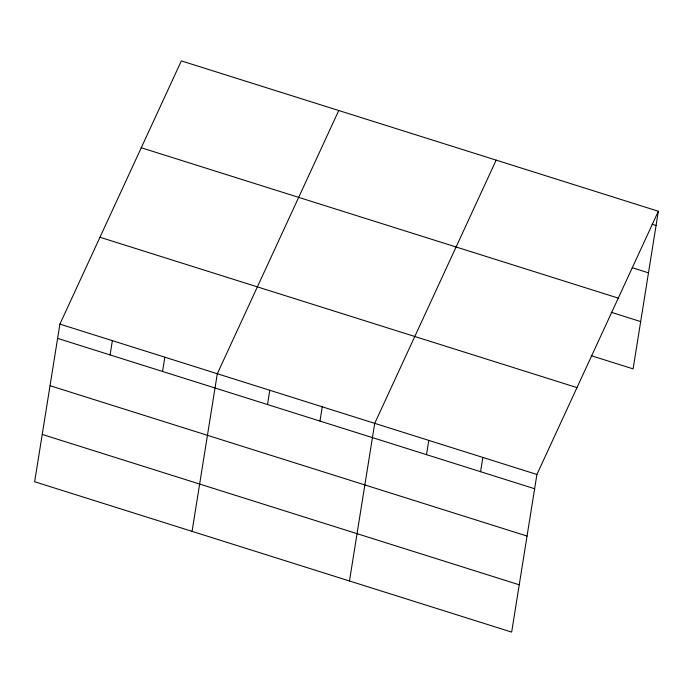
<?xml version="1.0" encoding="UTF-8"?>
<svg xmlns="http://www.w3.org/2000/svg" width="693" height="693" viewBox="0 0 693 693"><rect width="100%" height="100%" fill="white"/><g stroke="black" fill="none" stroke-linecap="round" stroke-linejoin="round"><path stroke-width="1.04" d="M59.901 324.116L34.65 481.748L511.659 632.103L536.91 474.471L658.35 211.252L181.341 60.897L59.901 324.116L536.91 474.471M110.083 354.929L112.37 340.653M162.552 371.465L164.839 357.19M192.065 531.366L217.307 373.735L338.756 110.516M267.498 404.539L269.785 390.272M319.967 421.084L322.254 406.808M349.471 580.977L374.722 423.354L496.171 160.135M426.498 454.66L428.785 440.393M480.561 471.699L482.848 457.432M658.35 211.252L633.099 368.884L591.285 355.7M651.983 224.237L656.063 225.52M632.163 267.689L648.483 272.834M141.268 147.756L618.277 298.111M611.096 312.248L640.678 321.578M99.974 237.257L576.983 387.612M57.614 338.383L534.624 488.738M50.035 385.698L527.044 536.053M42.23 434.433L519.239 584.788"/></g></svg>
